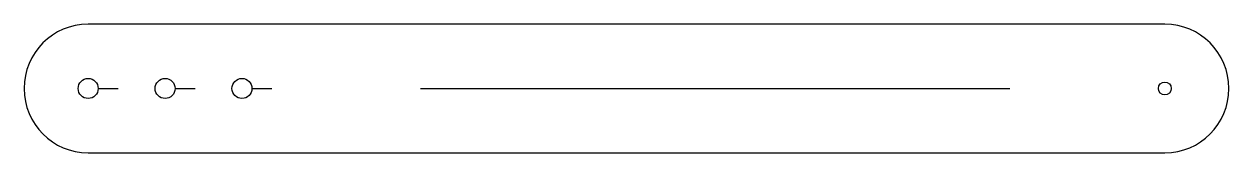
# Model space of a CAD drawing. Header units: millimetres. Extents: x 2355 to 2590, y 1306 to 1331.
import ezdxf

# ---------------------------------------------------------------- set-up
doc = ezdxf.new("R2010")
doc.units = ezdxf.units.MM

msp = doc.modelspace()

# ---------------------------------------------------------------- linework, layer by layer
for p, q in [((2371.78, 1331.44), (2371.78, 1331.44)), ((2369.33, 1318.94), (2373.23, 1318.94)), ((2384.33, 1318.94), (2388.23, 1318.94)), ((2399.33, 1318.94), (2403.23, 1318.94)), ((2432.18, 1318.94), (2547.18, 1318.94))]:
    msp.add_line(p, q)
msp.add_lwpolyline([(2367.38, 1306.44), (2577.38, 1306.44, 1), (2577.38, 1331.44), (2367.38, 1331.44, 1)], format="xyb", close=True)
for centre, radius in [((2367.38, 1318.94), 1.95), ((2382.38, 1318.94), 1.95), ((2397.38, 1318.94), 1.95), ((2577.38, 1318.94), 1.25)]:
    msp.add_circle(centre, radius)

doc.saveas('drawing.dxf')
